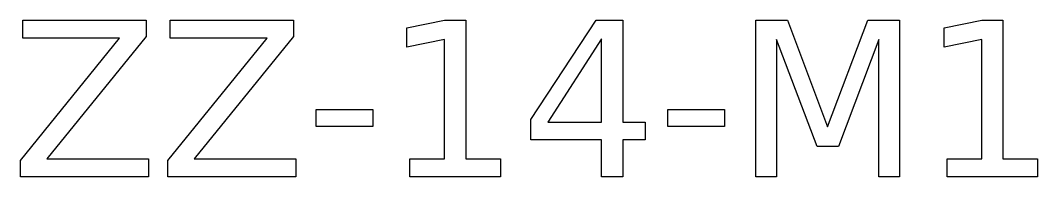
# Model space of a CAD drawing. Header units: millimetres. Extents: x -6.5 to 6.5, y -1 to 1.
import ezdxf

# ---------------------------------------------------------------- set-up
doc = ezdxf.new("R2010")
doc.units = ezdxf.units.MM
doc.layers.add('LASER_MARK', color=7, linetype='Continuous')

msp = doc.modelspace()

# ---------------------------------------------------------------- linework, layer by layer
at = {"layer": 'LASER_MARK'}
for points in [[(-6.45211, 1), (-4.880778, 1), (-4.880778, 0.793704), (-6.145345, -0.772271), (-4.849966, -0.772271), (-4.849966, -1), (-6.48292, -1), (-6.48292, -0.793704), (-5.218352, 0.772271), (-6.45211, 0.772271)], [(-4.572672, 1), (-3.00134, 1), (-3.00134, 0.793704), (-4.265907, -0.772271), (-2.970529, -0.772271), (-2.970529, -1), (-4.603483, -1), (-4.603483, -0.793704), (-3.338915, 0.772271), (-4.572672, 0.772271)], [(-1.517079, -0.772271), (-1.075016, -0.772271), (-1.075016, 0.753516), (-1.555927, 0.657066), (-1.555927, 0.90355), (-1.077696, 1), (-0.8071, 1), (-0.8071, -0.772271), (-0.365037, -0.772271), (-0.365037, -1), (-1.517079, -1)], [(0.853986, 1), (1.19424, 1), (1.19424, -0.303416), (1.479572, -0.303416), (1.479572, -0.528466), (1.19424, -0.528466), (1.19424, -1), (0.924984, -1), (0.924984, -0.528466), (0.022103, -0.528466), (0.022103, -0.267247)], [(2.892834, 1), (3.296049, 1), (3.80643, -0.361018), (4.31949, 1), (4.722706, 1), (4.722706, -1), (4.458808, -1), (4.458808, 0.756196), (3.943068, -0.615539), (3.671132, -0.615539), (3.155392, 0.756196), (3.155392, -1), (2.892834, -1)], [(5.330878, -0.772271), (5.77294, -0.772271), (5.77294, 0.753516), (5.29203, 0.657066), (5.29203, 0.90355), (5.770262, 1), (6.040858, 1), (6.040858, -0.772271), (6.48292, -0.772271), (6.48292, -1), (5.330878, -1)], [(0.924984, 0.764233), (0.241795, -0.303416), (0.924984, -0.303416)], [(-2.713329, -0.138647), (-1.991292, -0.138647), (-1.991292, -0.358339), (-2.713329, -0.358339)], [(1.767581, -0.138647), (2.489618, -0.138647), (2.489618, -0.358339), (1.767581, -0.358339)]]:
    msp.add_lwpolyline(points, close=True, dxfattribs=at)

doc.saveas('drawing.dxf')
